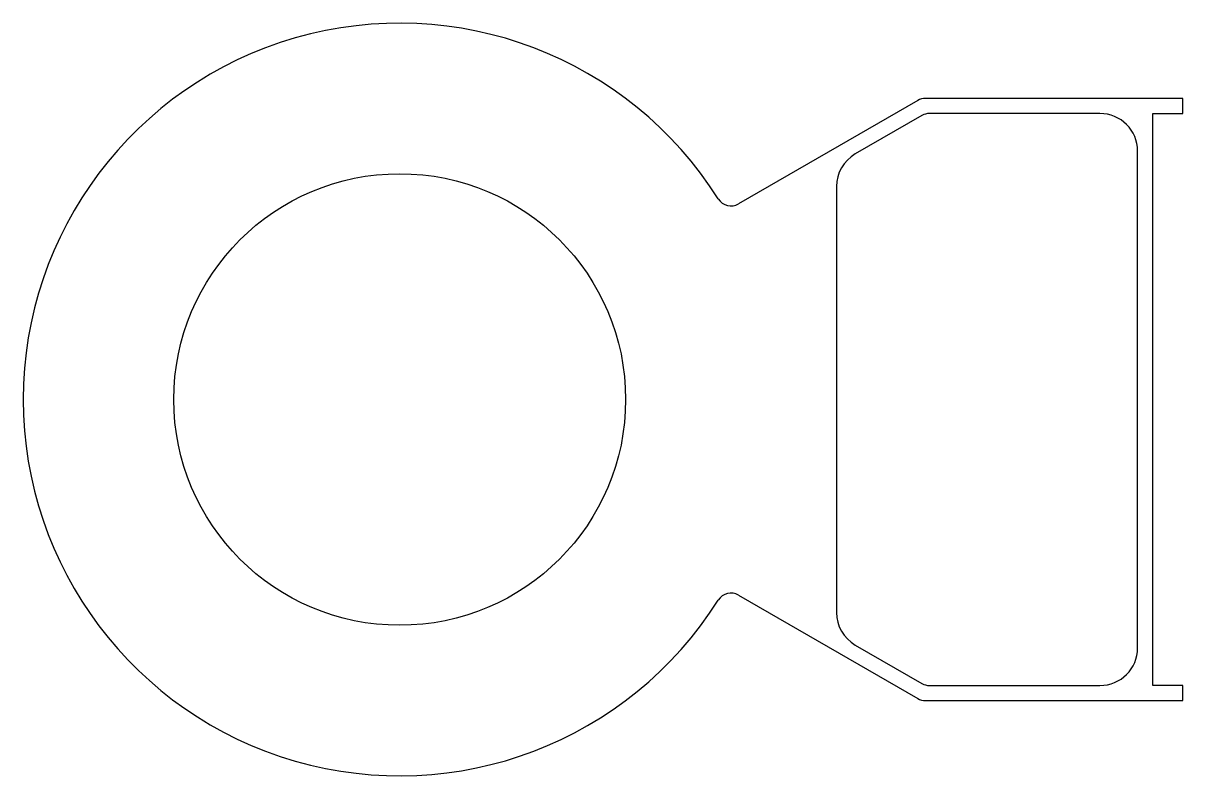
# Model space of a CAD drawing. Header units: metres. Extents: x -50 to 104, y -50 to 50.
import ezdxf

# ---------------------------------------------------------------- set-up
doc = ezdxf.new("R2010")
doc.units = ezdxf.units.M

msp = doc.modelspace()

# ---------------------------------------------------------------- linework, layer by layer
at = {"layer": 'PARAMETRIX'}
for p, q in [((68.8179, 39.7321), (45, 25.9808)), ((104, 40), (69.8179, 40)), ((104, 38), (104, 40)), ((69.3538, 37.7321), (60.5, 32.6203)), ((93, 38), (70.3538, 38)), ((100, -38), (100, 38)), ((100, 38), (104, 38)), ((98, -33), (98, 33)), ((58, 28.2902), (58, -28.2902)), ((45, -25.9808), (68.8179, -39.7321)), ((60.5, -32.6203), (69.3538, -37.7321)), ((70.3538, -38), (93, -38)), ((104, -38), (100, -38)), ((104, -40), (104, -38)), ((69.8179, -40), (104, -40))]:
    msp.add_line(p, q, dxfattribs=at)
msp.add_circle((0, 0), 30, dxfattribs=at)
for centre, radius, start, end in [((0, 0), 50, 32.2042, 327.7958), ((69.8179, 38), 2, 90, 120), ((70.3538, 36), 2, 90, 120), ((93, 33), 5, 0, 90), ((63, 28.2902), 5, 120, 180), ((44, 27.7128), 2, 212.2042, 300), ((44, -27.7128), 2, 60, 147.7958), ((63, -28.2902), 5, 180, 240), ((93, -33), 5, 270, 0), ((70.3538, -36), 2, 240, 270), ((69.8179, -38), 2, 240, 270)]:
    msp.add_arc(centre, radius, start, end, dxfattribs=at)

doc.saveas('drawing.dxf')
